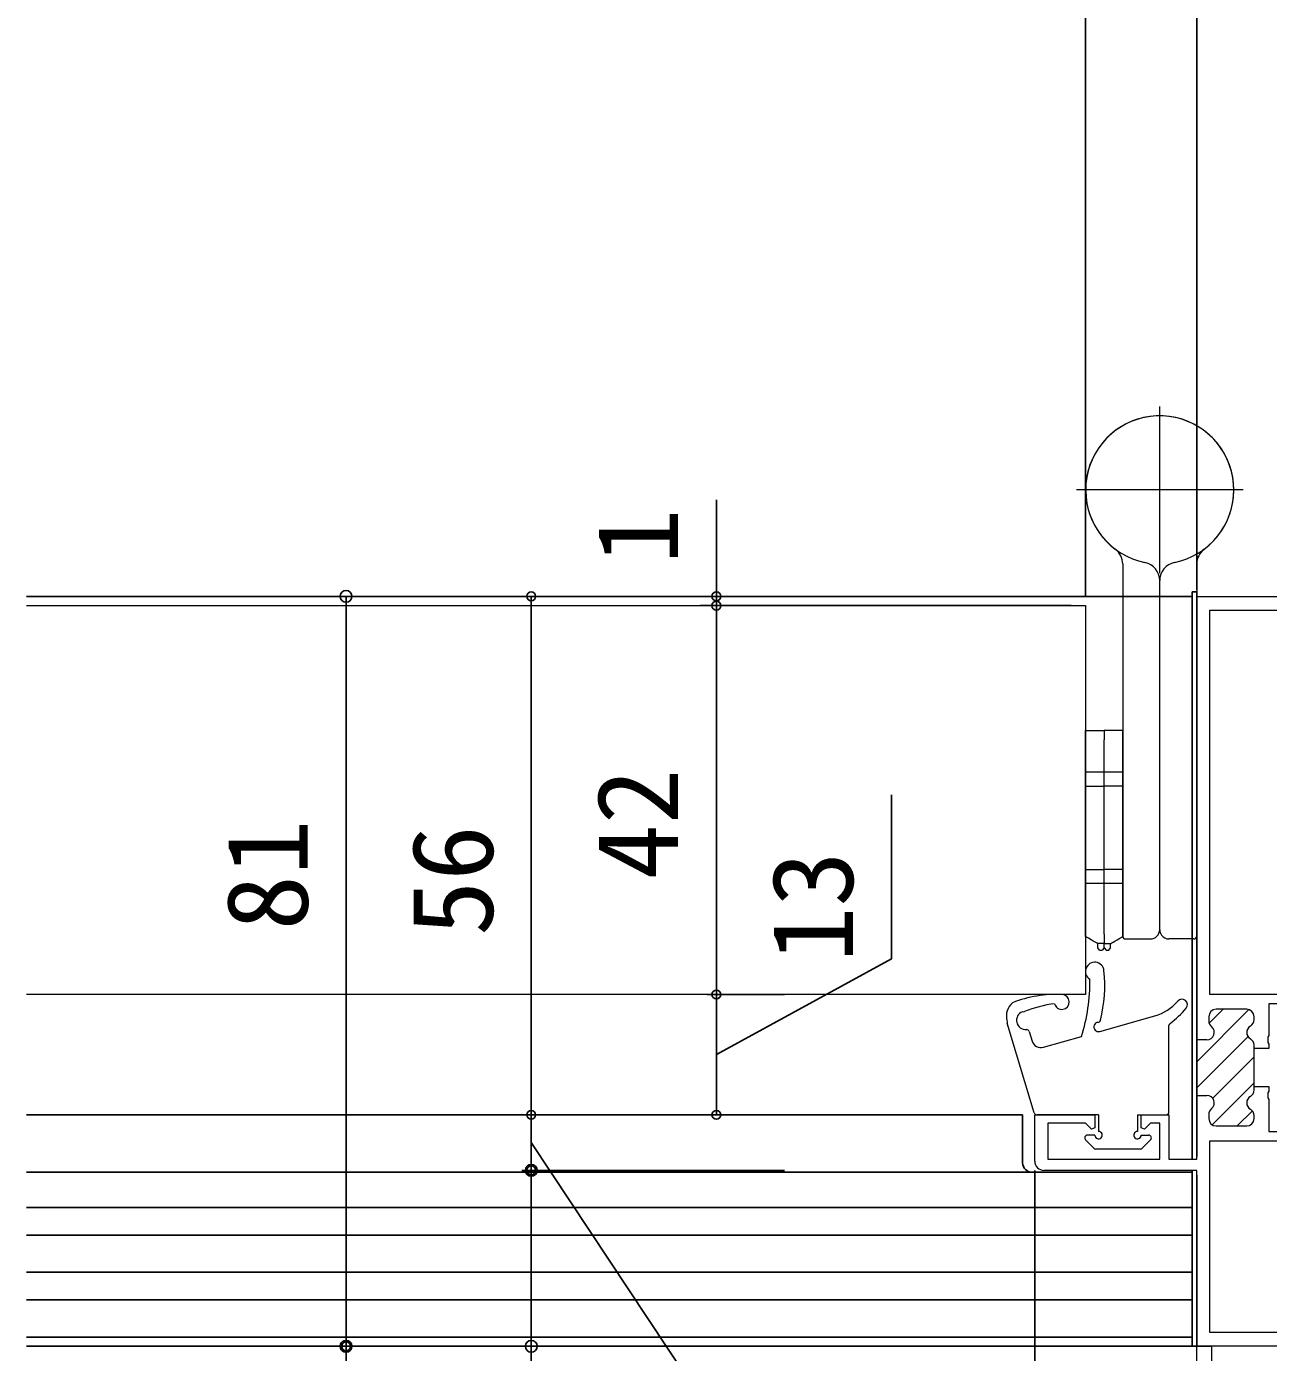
# Model space of a CAD drawing. Units: millimetres, scale not verified. Extents: x -525 to 525, y -783 to 779.
# Drawn here: x 98.9 to 233, y -418.8 to -275.6 of the extents above; entities that cross this region are included whole.
import ezdxf
from ezdxf.enums import TextEntityAlignment as Align

# ---------------------------------------------------------------- set-up
doc = ezdxf.new("R2010")
doc.units = ezdxf.units.MM
doc.header["$LTSCALE"] = 4
doc.layers.add('0-2_YKK_11', color=211, linetype='Continuous', lineweight=18)
doc.layers.add('0-5_YKK_13', color=4, linetype='Continuous', lineweight=18)
doc.layers.add('0-4_YKK_12', color=2, linetype='Continuous')
doc.layers.add('0-7_YKK_D', color=6, linetype='Continuous')
doc.styles.add('ＭＳ ゴシック', font='')
doc.styles.get('ＭＳ ゴシック').set_extended_font_data('MS Gothic')

msp = doc.modelspace()

# ---------------------------------------------------------------- linework, layer by layer
at = {"layer": '0-2_YKK_11'}
for p, q in [((225.271, -387.384), (230.903, -381.751)), ((226.61, -383.216), (228.109, -381.717)), ((230.671, -381.717), (227.371, -381.717)), ((230.671, -381.717), (227.371, -381.717)), ((226.571, -382.517), (226.571, -382.968)), ((226.571, -382.517), (226.571, -382.968)), ((231.471, -382.831), (231.471, -382.517)), ((231.471, -382.831), (231.471, -382.517)), ((225.271, -390.212), (230.812, -384.671)), ((226.371, -385.017), (225.271, -385.017)), ((226.371, -385.017), (225.271, -385.017)), ((226.995, -391.316), (231.471, -386.841)), ((226.945, -394.194), (231.471, -389.669)), ((226.571, -393.066), (226.571, -393.517)), ((226.571, -393.066), (226.571, -393.517)), ((229.652, -394.317), (231.282, -392.686)), ((231.471, -393.517), (231.471, -393.202)), ((231.471, -393.517), (231.471, -393.202)), ((227.371, -394.317), (230.671, -394.317)), ((227.371, -394.317), (230.671, -394.317))]:
    msp.add_line(p, q, dxfattribs=at)
for points in [[(225.271, -385.017), (225.271, -337.117), (250.271, -337.117), (250.271, -382.267), (249.071, -382.267)], [(248.271, -379.217), (245.271, -379.217), (245.271, -382.267), (244.071, -382.267), (244.071, -381.117), (233.071, -381.117), (233.071, -384.558), (232.951, -384.742), (232.951, -385.291), (233.071, -385.475), (233.071, -385.967), (231.471, -385.967), (231.471, -385.602)], [(225.271, -385.017), (225.271, -391.017), (226.371, -391.017)], [(231.471, -390.431), (231.471, -390.067), (231.471, -385.967), (231.471, -385.602)], [(231.471, -390.431), (231.471, -390.067), (233.071, -390.067), (233.071, -390.558), (232.951, -390.742), (232.951, -391.291), (233.071, -391.475), (233.071, -394.917), (244.071, -394.917), (244.071, -391.667), (245.271, -391.667), (245.271, -394.717), (248.271, -394.717)], [(207.771, -398.117), (207.771, -393.117), (214.271, -393.117), (214.271, -394.517), (213.9, -394.67), (213.246, -394.017), (209.171, -394.017), (209.171, -397.917), (221.271, -397.917), (221.271, -394.017), (220.295, -394.017), (219.641, -394.67), (219.271, -394.517), (219.271, -393.117), (222.271, -393.117), (222.271, -397.917), (225.271, -397.917), (225.271, -391.017), (226.371, -391.017)], [(250.271, -391.667), (250.271, -418.117), (225.271, -418.117), (225.271, -399.117), (208.771, -399.117)]]:
    msp.add_lwpolyline(points, dxfattribs=at)
for points in [[(226.671, -380.117), (226.671, -338.617), (248.871, -338.617), (248.871, -349.617), (249.071, -349.817), (249.071, -371.817), (248.771, -372.117), (248.771, -378.017), (244.071, -378.017), (244.071, -380.117)], [(226.671, -395.917), (249.071, -395.917), (249.071, -406.317), (248.771, -406.617), (248.771, -416.617), (226.671, -416.617)]]:
    msp.add_lwpolyline(points, close=True, dxfattribs=at)
at = {"layer": '0-2_YKK_11', "color": 30}
msp.add_lwpolyline([(225.272, -476.119), (225.272, -418.119), (226.873, -418.119), (226.873, -421.119)], dxfattribs=at)
at = {"layer": '0-2_YKK_11'}
for centre, radius, start, end in [((227.371, -382.517), 0.8, 90.00001, 179.99999), ((227.371, -382.517), 0.8, 90.00001, 179.99999), ((230.671, -382.517), 0.8, 0.00001, 89.99999), ((230.671, -382.517), 0.8, 0.00001, 89.99999), ((226.371, -384.217), 0.8, 270.00001, 51.31781), ((226.371, -384.217), 0.8, 270.00001, 51.31781), ((227.371, -382.968), 0.8, 179.99999, 231.31781), ((227.371, -382.968), 0.8, 179.99999, 231.31781), ((231.471, -384.217), 0.8, 120, 240), ((231.471, -384.217), 0.8, 120, 240), ((230.671, -382.831), 0.8, 300.00001, 0.00004), ((230.671, -382.831), 0.8, 300.00001, 0.00004), ((230.671, -385.602), 0.8, 359.99996, 59.99999), ((230.671, -385.602), 0.8, 359.99996, 59.99999), ((230.671, -390.431), 0.8, 300.00001, 0.00004), ((230.671, -390.431), 0.8, 300.00001, 0.00004), ((226.371, -391.817), 0.8, 308.68219, 89.99999), ((226.371, -391.817), 0.8, 308.68219, 89.99999), ((231.471, -391.817), 0.8, 120, 240), ((231.471, -391.817), 0.8, 120, 240), ((227.371, -393.066), 0.8, 128.68219, 180.00001), ((227.371, -393.066), 0.8, 128.68219, 180.00001), ((227.371, -393.517), 0.8, 180.00001, 269.99999), ((227.371, -393.517), 0.8, 180.00001, 269.99999), ((230.671, -393.517), 0.8, 270.00001, 359.99999), ((230.671, -393.517), 0.8, 270.00001, 359.99999), ((230.671, -393.202), 0.8, 359.99996, 59.99999), ((230.671, -393.202), 0.8, 359.99996, 59.99999), ((208.771, -398.117), 1, 180.00001, 269.99999)]:
    msp.add_arc(centre, radius, start, end, dxfattribs=at)
at = {"layer": '0-4_YKK_12'}
for p, q in [((98.869, -337.116), (224.771, -337.117)), ((224.771, -397.917), (224.771, -336.617)), ((224.771, -336.617), (225.271, -336.617)), ((225.271, -336.617), (225.271, -397.617)), ((98.869, -393.117), (206.468, -393.117)), ((206.468, -393.116), (206.468, -398.316)), ((224.771, -399.317), (98.869, -399.317)), ((224.771, -418.117), (224.771, -399.117)), ((224.771, -417.117), (224.771, -399.317)), ((225.271, -399.617), (225.271, -418.117)), ((224.771, -403.117), (98.869, -403.117)), ((224.771, -406.117), (98.869, -406.117)), ((224.771, -410.117), (98.869, -410.117)), ((224.771, -413.117), (98.869, -413.117)), ((224.771, -417.117), (98.869, -417.117)), ((98.869, -418.117), (225.271, -418.117)), ((225.271, -418.117), (224.771, -418.117))]:
    msp.add_line(p, q, dxfattribs=at)
msp.add_arc((207.468, -398.316), 1, 180, 270, dxfattribs=at)
at = {"layer": '0-5_YKK_13'}
for p, q in [((221.271, -334.616), (221.271, -316.616)), ((230.271, -325.616), (212.271, -325.616)), ((217.271, -333.616), (217.271, -373.816)), ((225.274, -333.619), (225.273, -373.819)), ((221.271, -373.116), (221.271, -335.414)), ((221.273, -373.119), (221.274, -335.417)), ((211.721, -338.116), (171.62, -338.116)), ((213.271, -351.616), (215.271, -351.616)), ((213.271, -352.616), (213.271, -351.616)), ((217.271, -351.616), (215.271, -351.616)), ((215.271, -351.616), (215.271, -352.616)), ((215.271, -351.616), (215.271, -352.616)), ((217.271, -352.616), (217.271, -351.616)), ((213.271, -357.616), (213.271, -352.616)), ((215.271, -357.616), (215.271, -352.616)), ((215.271, -357.616), (215.271, -352.616)), ((217.271, -357.616), (217.271, -352.616)), ((217.271, -356.116), (213.271, -356.116)), ((213.271, -357.616), (215.271, -357.616)), ((213.271, -366.616), (213.271, -357.616)), ((215.271, -366.616), (215.271, -357.616)), ((213.271, -373.616), (213.271, -366.616)), ((217.271, -366.616), (215.271, -366.616)), ((215.271, -373.616), (215.271, -366.616)), ((215.271, -373.616), (215.271, -366.616)), ((217.271, -373.616), (217.271, -366.616)), ((217.271, -368.116), (213.271, -368.116)), ((213.271, -373.866), (213.271, -373.616)), ((215.271, -373.616), (215.271, -374.616)), ((217.271, -373.866), (217.271, -373.616)), ((215.271, -374.616), (214.571, -374.616)), ((214.571, -375.066), (214.571, -374.616)), ((214.771, -375.316), (214.571, -375.066)), ((215.271, -375.066), (215.071, -375.316)), ((215.271, -375.066), (215.271, -374.616)), ((215.271, -375.066), (215.271, -374.616)), ((215.271, -375.066), (215.471, -375.316)), ((215.771, -375.316), (215.971, -375.066)), ((215.971, -375.066), (215.971, -374.616)), ((217.571, -374.116), (220.271, -374.116)), ((224.973, -374.119), (222.273, -374.119)), ((214.771, -375.316), (215.071, -375.316)), ((215.471, -375.316), (215.771, -375.316)), ((211.771, -380.116), (171.62, -380.116)), ((207.707, -392.902), (204.812, -383.202)), ((214.795, -384.104), (220.75, -382.419)), ((222.271, -392.816), (222.271, -383.48)), ((207.176, -384.128), (207.481, -385.149)), ((208.711, -385.826), (212.82, -384.663)), ((214.671, -393.117), (207.994, -393.116)), ((214.671, -393.117), (214.671, -394.917)), ((218.871, -393.117), (221.971, -393.116)), ((218.871, -393.117), (218.871, -394.917)), ((213.259, -395.829), (214.159, -396.729)), ((214.271, -395.317), (213.471, -395.317)), ((219.271, -395.317), (220.071, -395.317)), ((220.283, -395.829), (219.383, -396.729)), ((219.17, -396.817), (214.371, -396.817))]:
    msp.add_line(p, q, dxfattribs=at)
for points in [[(98.869, -338.116), (213.271, -338.116), (213.271, -380.116), (98.869, -380.116)], [(213.271, -366.616), (215.271, -366.616), (215.271, -357.616)], [(217.271, -366.616), (217.271, -357.616), (215.271, -357.616)], [(215.271, -373.616), (215.271, -374.616), (215.971, -374.616)], [(214.571, -374.616), (214.54, -374.599), (214.449, -374.546), (214.301, -374.461), (214.102, -374.346), (213.857, -374.205), (213.577, -374.043), (213.271, -373.866)], [(215.971, -374.616), (216.001, -374.599), (216.092, -374.546), (216.24, -374.461), (216.44, -374.346), (216.684, -374.205), (216.964, -374.043), (217.271, -373.866)]]:
    msp.add_lwpolyline(points, dxfattribs=at)
for centre, radius, start, end in [((221.271, -325.616), 8, 281.53696, 233.1301), ((221.274, -325.619), 8, 306.86915, 258.46229), ((215.271, -333.616), 2, 0, 53.1301), ((227.274, -333.619), 2, 126.86915, 179.99925), ((219.274, -335.417), 2, 359.99925, 78.46229), ((223.271, -335.414), 2, 101.53696, 180), ((220.271, -373.116), 1, 270, 0), ((222.273, -373.119), 1, 179.99925, 216.86915), ((222.273, -373.119), 1, 216.86915, 269.99925), ((217.571, -373.816), 0.3, 180, 270), ((224.973, -373.819), 0.3, 269.99925, 359.99925), ((214.257, -377.634), 1, 5.29015, 236.76507), ((200.34, -379.156), 15, 345.53675, 6.23995), ((194.561, -378.84), 19.165, 342.31171, 1.07684), ((210.116, -393.112), 13, 87.27116, 111.40811), ((210.697, -380.926), 0.8, 193.5754, 87.27116), ((219.388, -377.608), 5, 285.7997, 319.88363), ((223.671, -381.216), 0.6, 320.15232, 139.88363), ((206.634, -382.458), 1.922, 131.07377, 194.20487), ((206.819, -382.908), 1.008, 112.18319, 272.95877), ((206.539, -381.691), 0.3, 250.46304, 292.13892), ((211.551, -394.011), 13, 97.20944, 112.13892), ((216.454, -375.193), 10, 306.43197, 320.15232), ((205.771, -382.916), 1, 180.76458, 196.61447), ((214.659, -383.623), 0.5, 96.12291, 285.7997), ((214.574, -382.827), 0.3, 276.12291, 345.53675), ((222.571, -383.48), 0.3, 126.43197, 179.99999), ((206.888, -384.214), 0.3, 16.61447, 93.2721), ((208.439, -384.863), 1, 196.61447, 285.7997), ((207.994, -392.816), 0.3, 196.61447, 269.99782), ((221.971, -392.816), 0.3, 270.0051, 359.99999), ((214.671, -395.317), 0.4, 179.99782, 89.99997), ((218.871, -395.317), 0.4, 89.99997, 0.0051), ((213.471, -395.617), 0.3, 89.99782, 225.00027), ((220.071, -395.617), 0.3, 314.99997, 90.0051), ((214.371, -396.517), 0.3, 225.00027, 269.99782), ((219.17, -396.517), 0.3, 269.99782, 314.99997)]:
    msp.add_arc(centre, radius, start, end, dxfattribs=at)
at = {"layer": '0-7_YKK_D'}
for p, q in [((225.271, -336.417), (225.271, -234.617)), ((213.271, -337.116), (213.271, -264.617)), ((213.271, -337.116), (213.271, -264.617)), ((225.271, -336.417), (225.271, -264.615)), ((225.271, -322.116), (225.271, -264.617)), ((173.387, -337.117), (173.387, -326.678)), ((182.387, -337.117), (132.387, -337.116)), ((133.387, -337.116), (133.387, -418.116)), ((181.387, -337.117), (152.387, -337.117)), ((153.387, -337.117), (153.387, -393.116)), ((183.387, -337.117), (172.387, -337.117)), ((173.387, -338.116), (173.387, -337.117)), ((180.728, -338.116), (172.387, -338.116)), ((180.728, -338.116), (172.387, -338.116)), ((173.387, -338.116), (173.387, -380.116)), ((173.387, -338.116), (173.387, -340.029)), ((180.728, -380.116), (172.387, -380.116)), ((179.728, -380.116), (172.387, -380.116)), ((173.387, -380.116), (173.387, -393.117)), ((179.728, -393.117), (152.387, -393.116)), ((178.673, -393.117), (152.387, -393.117)), ((153.387, -399.116), (153.387, -393.117)), ((180.728, -393.117), (172.387, -393.117)), ((180.728, -399.116), (152.387, -399.116)), ((178.199, -399.116), (152.387, -399.116)), ((153.387, -399.116), (153.387, -418.117)), ((207.771, -399.117), (207.771, -514.117)), ((179.728, -418.117), (132.387, -418.116)), ((173.875, -418.116), (132.387, -418.116)), ((133.387, -418.116), (133.387, -493.119)), ((180.728, -418.117), (152.387, -418.117)), ((153.387, -444.442), (153.387, -418.117))]:
    msp.add_line(p, q, dxfattribs=at)
for points in [[(173.387, -386.616), (192.287, -376.273), (192.287, -358.545)], [(153.387, -396.116), (174.424, -427.828), (174.424, -437.647)]]:
    msp.add_lwpolyline(points, dxfattribs=at)
for centre, radius in [((133.387, -337.116), 0.637), ((153.387, -337.117), 0.478), ((173.387, -337.117), 0.478), ((173.387, -338.116), 0.478), ((173.387, -338.116), 0.478), ((173.387, -380.116), 0.478), ((173.387, -380.116), 0.478), ((153.387, -393.116), 0.478), ((153.387, -393.117), 0.478), ((173.387, -393.117), 0.478), ((153.387, -399.116), 0.637), ((153.387, -399.116), 0.478), ((133.387, -418.116), 0.637), ((133.387, -418.116), 0.478), ((153.387, -418.117), 0.637)]:
    msp.add_circle(centre, radius, dxfattribs=at)

# ---------------------------------------------------------------- texts
at = {"layer": '0-7_YKK_D', "style": 'ＭＳ ゴシック'}
for s, p in [('1', (171.887, -333.632)), ('42', (171.887, -367.707)), ('81', (131.887, -373.206)), ('56', (151.887, -373.81)), ('13', (190.787, -376.614))]:
    msp.add_text(s, height=8.798, rotation=90, dxfattribs=at).set_placement(p, align=Align.BOTTOM_LEFT)

doc.saveas('drawing.dxf')
